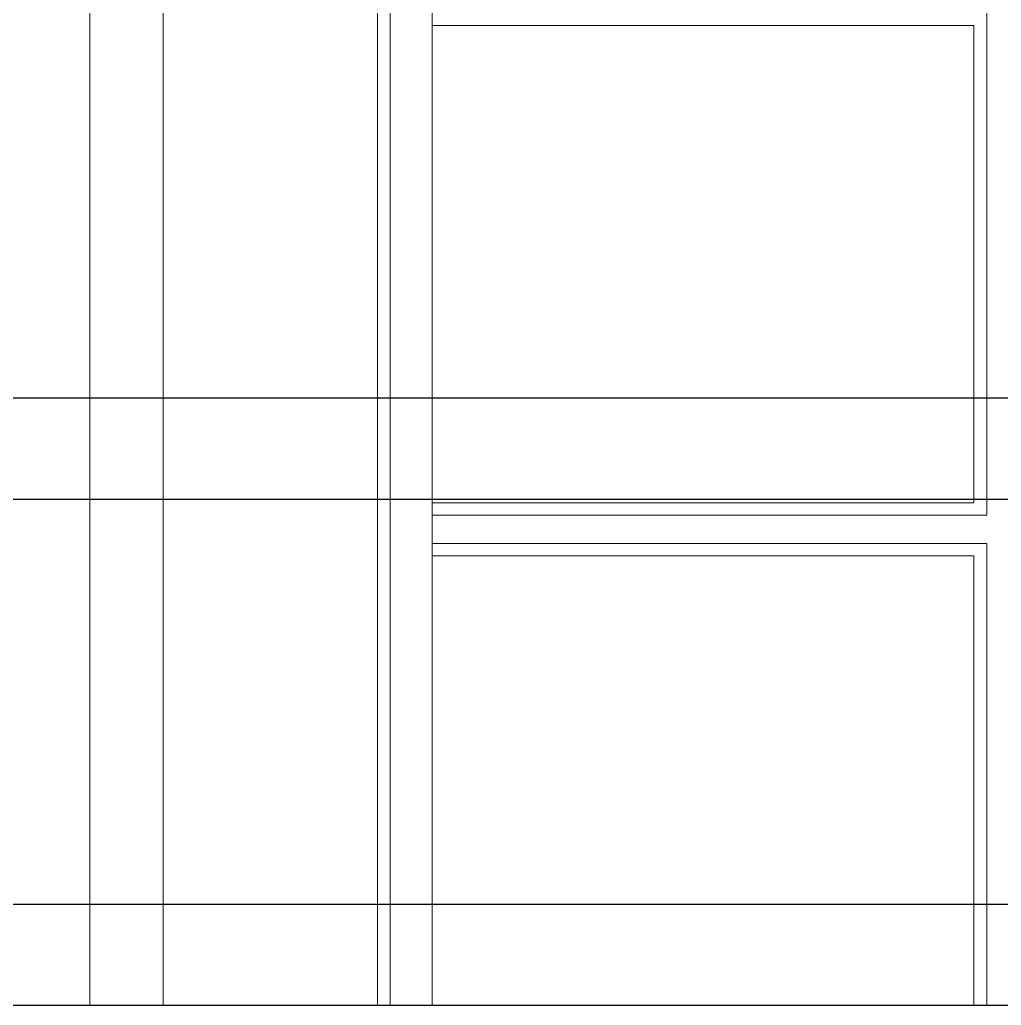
# Model space of a CAD drawing. Header units: inches. Extents: x -10117506 to -5032697, y -6529230 to -3254494.
# Drawn here: x -5047575.76 to -5047556.37, y -3261611.21 to -3261591.74 of the extents above; entities that cross this region are included whole.
import ezdxf

# ---------------------------------------------------------------- set-up
doc = ezdxf.new("R2010")
doc.units = ezdxf.units.IN
doc.header["$LTSCALE"] = 2
doc.header["$MEASUREMENT"] = 0
doc.layers.get('0').update_dxf_attribs({"linetype": 'CONTINUOUS'})
doc.layers.add('window', color=4, linetype='CONTINUOUS', lineweight=13)

msp = doc.modelspace()

# ---------------------------------------------------------------- linework, layer by layer
at = {"ltscale": 0.5}
for p, q in [((-5047927.133, -3261599.209), (-5047524.375, -3261599.209)), ((-5047927.133, -3261601.209), (-5047524.375, -3261601.209)), ((-5047927.133, -3261609.209), (-5047524.375, -3261609.209)), ((-5047927.133, -3261611.209), (-5047524.375, -3261611.209))]:
    msp.add_line(p, q, dxfattribs=at)
at = {"layer": 'window'}
for p, q in [((-5047574.375, -3261611.209), (-5047574.375, -3261543.209)), ((-5047572.928, -3261611.209), (-5047572.928, -3261544.791)), ((-5047568.446, -3261549.139), (-5047568.446, -3261611.209)), ((-5047567.618, -3261611.209), (-5047567.618, -3261549.942)), ((-5047568.698, -3261611.209), (-5047568.698, -3261588.96)), ((-5047556.663, -3261601.523), (-5047556.663, -3261591.605)), ((-5047556.915, -3261591.85), (-5047567.618, -3261591.85)), ((-5047556.915, -3261591.85), (-5047556.915, -3261601.279)), ((-5047556.915, -3261601.279), (-5047567.618, -3261601.279)), ((-5047567.618, -3261601.523), (-5047556.663, -3261601.523)), ((-5047556.663, -3261602.082), (-5047567.618, -3261602.082)), ((-5047556.663, -3261611.209), (-5047556.663, -3261602.082)), ((-5047556.915, -3261602.326), (-5047567.618, -3261602.326)), ((-5047556.915, -3261602.326), (-5047556.915, -3261611.209))]:
    msp.add_line(p, q, dxfattribs=at)

doc.saveas('drawing.dxf')
